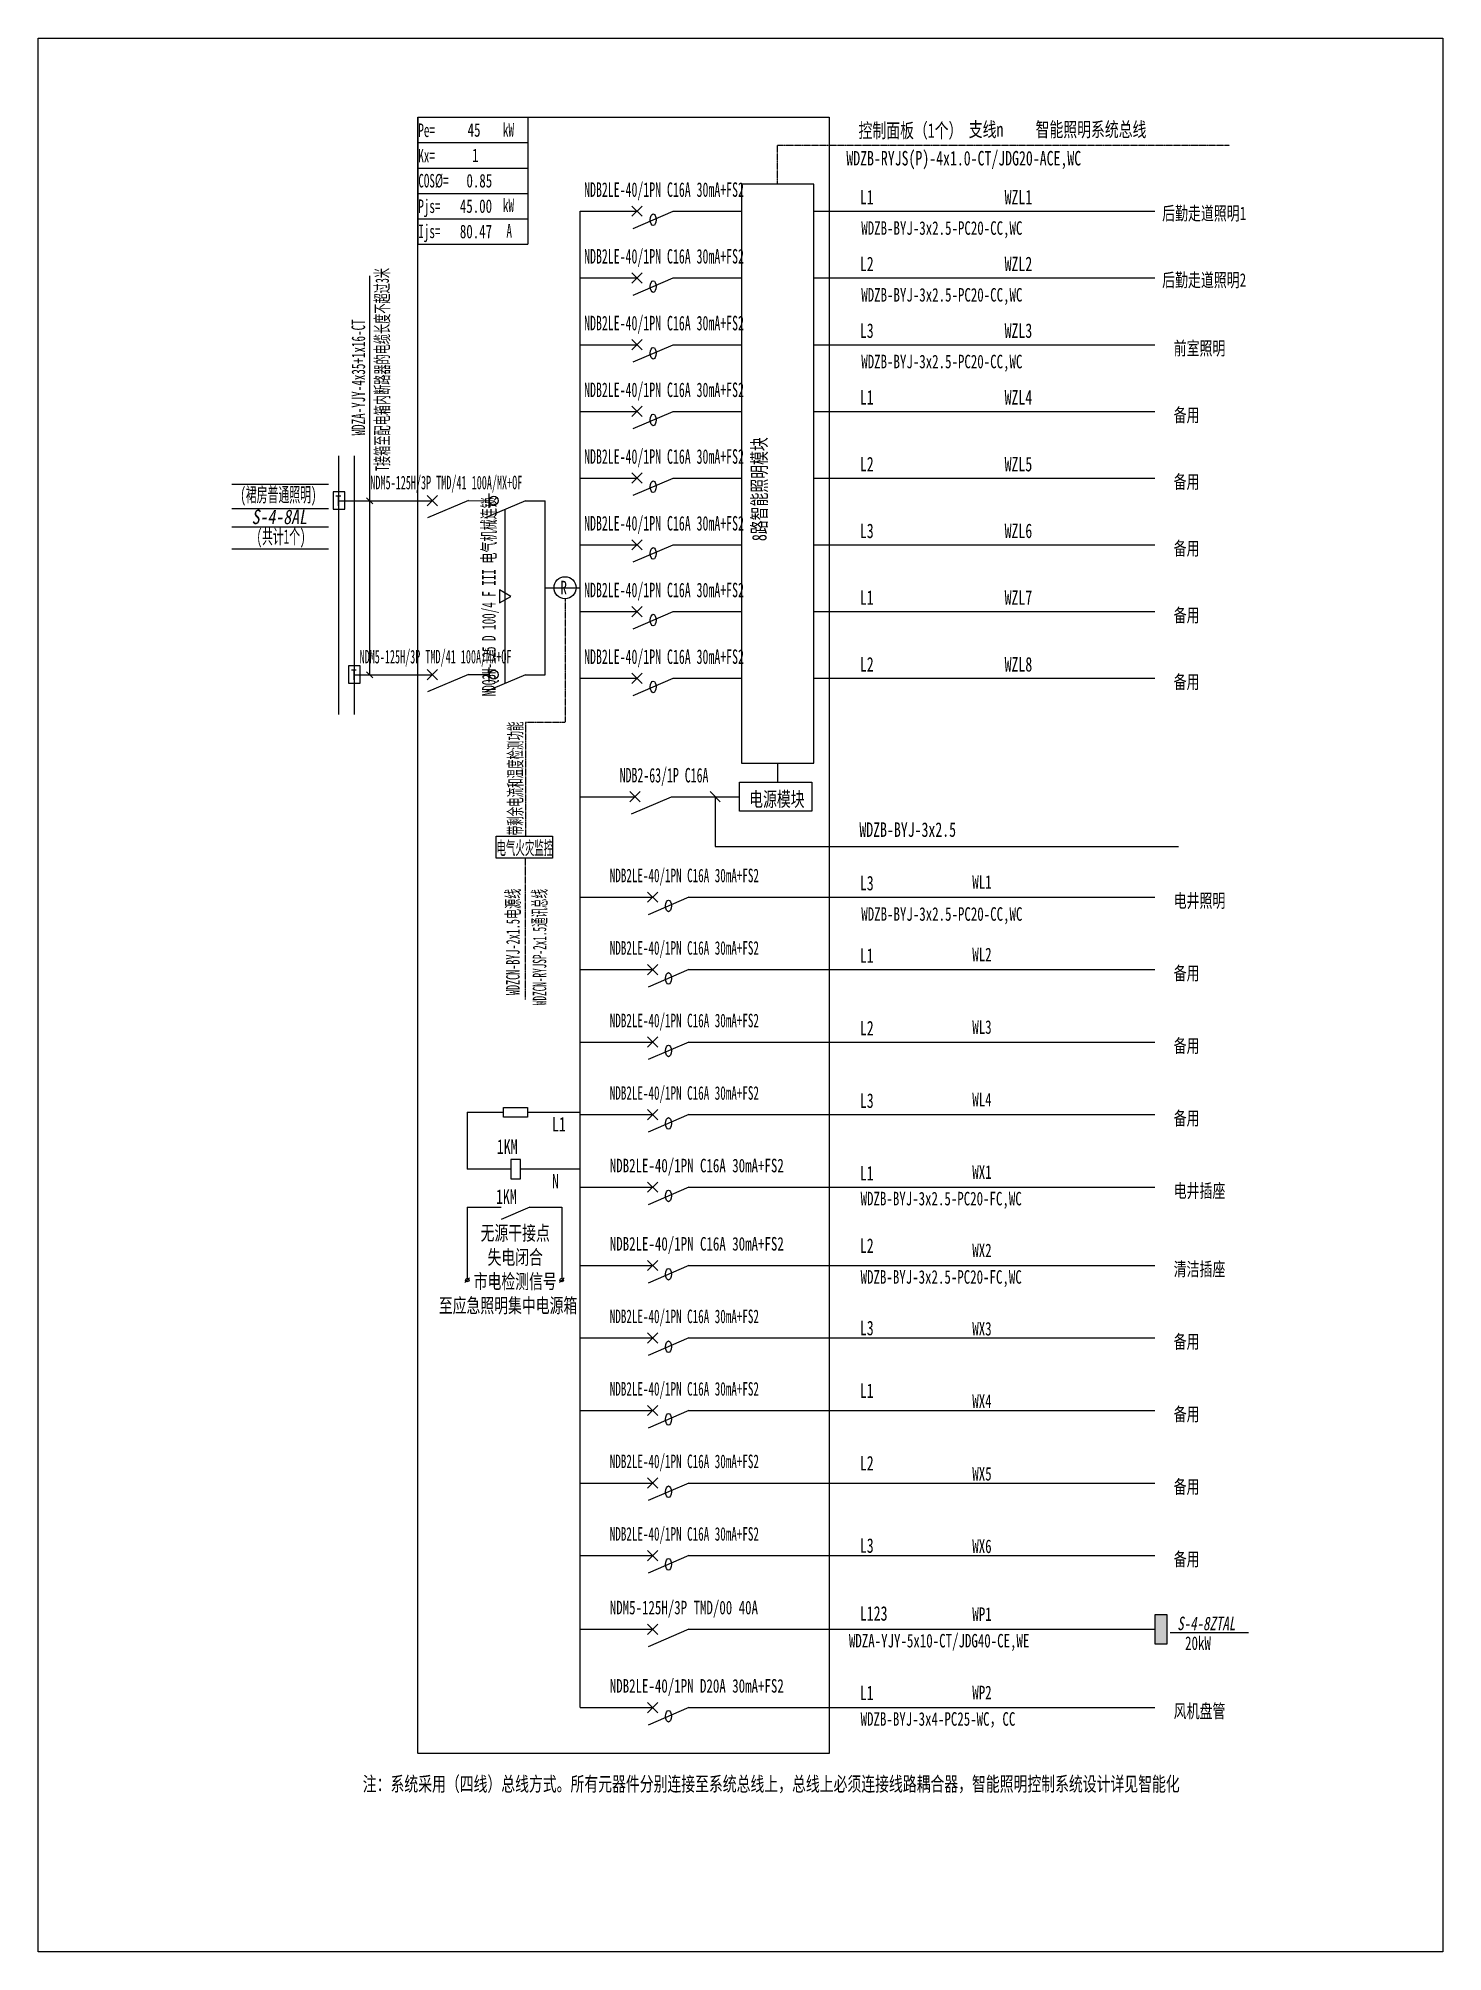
# Model space of a CAD drawing. Extents: x 246426 to 248346, y 310714 to 313330.
import ezdxf
from ezdxf.enums import TextEntityAlignment as Align

# ---------------------------------------------------------------- set-up
doc = ezdxf.new("R2010")
doc.units = 0
doc.header["$MEASUREMENT"] = 0
for name, pattern in [('DASH', [0.35, 0.25, -0.1]), ('DASHDOT', [1, 0.5, -0.25, 0, -0.25]), ('DASHDOT2', [0.5, 0.25, -0.125, 0, -0.125]), ('DASHDOTX2', [2, 1, -0.5, 0, -0.5]), ('DASHED', [0.75, 0.5, -0.25])]:
    doc.linetypes.add(name, pattern=pattern)
for name, color, linetype in [('D_E_Eqpm(强电设备)', 100, 'Continuous'), ('D_E_Eqpm（强电设备）', 100, 'Continuous'), ('D_E_Text(强电文字)', 51, 'Continuous'), ('D_E_Text（强电文字）', 51, 'Continuous'), ('D_E_Tray（强电普通桥架）', 51, 'Continuous'), ('D_E_Wire(强电线缆)', 10, 'Continuous'), ('D_E_WireEm（强电应急照明线缆）', 10, 'DASHED'), ('D_E_Wire（强电线缆）', 10, 'Continuous'), ('D_El_Eqpm（弱电设备）', 100, 'Continuous'), ('D_El_Text（弱电文字）', 51, 'Continuous'), ('DQ-漏电火灾', 80, 'Continuous'), ('DQ_Eqpm', 100, 'Continuous'), ('E_E_Eqpm（强电设备）', 100, 'Continuous'), ('E_E_Wire（强电线缆）', 10, 'Continuous'), ('FL04GGFW_E72-配电箱系统图-塔楼部分$0$D_E_Text（强电文字）', 51, 'Continuous'), ('FL09U293_E72-地下室配电箱系统图$0$D_E_Eqpm（强电设备）', 100, 'Continuous'), ('系统图', 220, 'Continuous')]:
    doc.layers.add(name, color=color, linetype=linetype)
doc.styles.add('FL04GGFW_E72-配电箱系统图-塔楼部分$0$电气', font='', dxfattribs={"width": 0.7})
doc.styles.add('电气', font='', dxfattribs={"width": 0.7})
doc.styles.add('电气箱', font='simhei.ttf', dxfattribs={"width": 0.8, "oblique": 10})
doc.styles.get('FL04GGFW_E72-配电箱系统图-塔楼部分$0$电气').set_extended_font_data('SimSun')
doc.styles.get('电气').set_extended_font_data('SimSun')

msp = doc.modelspace()

# ---------------------------------------------------------------- hatches: boundary and pattern name
at = {"layer": 'D_E_Eqpm（强电设备）'}
msp.add_hatch(color=51, dxfattribs=at).paths.add_polyline_path([(247952.9, 311175.2), (247969.5, 311175.2), (247969.5, 311135.6), (247952.9, 311135.6)])

# ---------------------------------------------------------------- linework, layer by layer
at = {"linetype": 'DASHED'}
for p, q in [((246945.1, 313222.5, 0), (247507.7, 313222.5, 0)), ((246945.1, 310985.5, 0), (246945.1, 313222.5, 0)), ((247507.7, 313222.5, 0), (247507.7, 310985.5, 0)), ((247507.7, 310985.5, 0), (246945.1, 310985.5, 0))]:
    msp.add_line(p, q, dxfattribs=at)
for p, q in [((246690.8, 312720.7, 0), (246823, 312720.7, 0)), ((246690.8, 312687.4, 0), (246823, 312687.4, 0)), ((246690.8, 312662.6, 0), (246823, 312662.6, 0)), ((246690.8, 312632.7, 0), (246823, 312632.7, 0))]:
    msp.add_line(p, q)
at = {"layer": 'D_E_Eqpm(强电设备)'}
for p, q in [((246957.7, 312691.3, 0), (246971.7, 312705.3, 0)), ((246971.7, 312691.3, 0), (246957.7, 312705.3, 0)), ((246957.7, 312453.3, 0), (246971.7, 312467.4, 0)), ((246971.7, 312453.3, 0), (246957.7, 312467.4, 0))]:
    msp.add_line(p, q, dxfattribs=at)
at = {"layer": 'D_E_Eqpm（强电设备）'}
for p, q in [((247486.6, 313131, 0), (247387.4, 313131, 0)), ((247387.4, 313131, 0), (247387.4, 312339.6, 0)), ((247486.6, 312339.6, 0), (247486.6, 313131, 0)), ((247092.4, 312698.3, 0), (247036.4, 312674.3, 0)), ((247042.8, 312688.4, 0), (247042.8, 312708.2, 0)), ((247072.1, 312567.3, 0), (247056.8, 312576.2, 0)), ((247056.8, 312576.2, 0), (247056.8, 312558.5, 0)), ((247056.8, 312558.5, 0), (247072.1, 312567.3, 0)), ((247092.4, 312460.4, 0), (247036.4, 312436.4, 0)), ((247042.8, 312450.4, 0), (247042.8, 312470.3, 0)), ((247387.4, 312339.6, 0), (247486.6, 312339.6, 0)), ((247384.9, 312313.3, 0), (247484, 312313.3, 0)), ((247384.9, 312273.7, 0), (247384.9, 312313.3, 0)), ((247484, 312313.3, 0), (247484, 312273.7, 0)), ((247484, 312273.7, 0), (247384.9, 312273.7, 0)), ((247259.2, 312149.3, 0), (247273.2, 312163.3, 0)), ((247273.2, 312149.3, 0), (247259.2, 312163.3, 0)), ((247315.8, 312156.3, 0), (247259.8, 312132.3, 0)), ((247259.2, 312050.2, 0), (247273.2, 312064.2, 0)), ((247273.2, 312050.2, 0), (247259.2, 312064.2, 0)), ((247315.8, 312057.2, 0), (247259.8, 312033.2, 0)), ((247259.2, 311951, 0), (247273.2, 311965.1, 0)), ((247273.2, 311951, 0), (247259.2, 311965.1, 0)), ((247315.8, 311958.1, 0), (247259.8, 311934.1, 0)), ((247062.1, 311868.9, 0), (247095.2, 311868.9, 0)), ((247062.1, 311855.7, 0), (247062.1, 311868.9, 0)), ((247095.2, 311855.7, 0), (247062.1, 311855.7, 0)), ((247095.2, 311868.9, 0), (247095.2, 311855.7, 0)), ((247259.2, 311851.9, 0), (247273.2, 311865.9, 0)), ((247273.2, 311851.9, 0), (247259.2, 311865.9, 0)), ((247315.8, 311858.9, 0), (247259.8, 311834.9, 0)), ((247085.3, 311797.8, 0), (247072, 311797.8, 0)), ((247072, 311797.8, 0), (247072, 311771.3, 0)), ((247085.3, 311771.3, 0), (247085.3, 311797.8, 0)), ((247072, 311771.3, 0), (247085.3, 311771.3, 0)), ((247259.2, 311752.8, 0), (247273.2, 311766.8, 0)), ((247273.2, 311752.8, 0), (247259.2, 311766.8, 0)), ((247315.8, 311759.8, 0), (247259.8, 311735.8, 0)), ((247098.2, 311732.5, 0), (247059.1, 311715.7, 0)), ((247259.2, 311645.7, 0), (247273.2, 311659.7, 0)), ((247273.2, 311645.7, 0), (247259.2, 311659.7, 0)), ((247315.8, 311652.7, 0), (247259.8, 311628.7, 0)), ((247009.5, 311629.6, 0), (247015.8, 311635.9, 0)), ((247138.7, 311629.6, 0), (247145, 311635.9, 0)), ((247259.2, 311546.6, 0), (247273.2, 311560.6, 0)), ((247273.2, 311546.6, 0), (247259.2, 311560.6, 0)), ((247315.8, 311553.6, 0), (247259.8, 311529.6, 0)), ((247259.2, 311447.4, 0), (247273.2, 311461.4, 0)), ((247273.2, 311447.4, 0), (247259.2, 311461.4, 0)), ((247315.8, 311454.4, 0), (247259.8, 311430.4, 0)), ((247259.2, 311348.3, 0), (247273.2, 311362.3, 0)), ((247273.2, 311348.3, 0), (247259.2, 311362.3, 0)), ((247315.8, 311355.3, 0), (247259.8, 311331.3, 0)), ((247259.2, 311249.1, 0), (247273.2, 311263.1, 0)), ((247273.2, 311249.1, 0), (247259.2, 311263.1, 0)), ((247315.8, 311256.1, 0), (247259.8, 311232.1, 0)), ((247259.2, 311148.4, 0), (247273.2, 311162.4, 0)), ((247273.2, 311148.4, 0), (247259.2, 311162.4, 0)), ((247315.8, 311155.4, 0), (247259.8, 311131.4, 0)), ((247259.2, 311041.3, 0), (247273.2, 311055.4, 0)), ((247273.2, 311041.3, 0), (247259.2, 311055.4, 0)), ((247315.8, 311048.3, 0), (247259.8, 311024.4, 0))]:
    msp.add_line(p, q, dxfattribs=at)
at = {"layer": 'D_E_Eqpm（强电设备）', "linetype": 'DASH'}
msp.add_line((247064.4, 312448.4, 0), (247064.4, 312686.3, 0), dxfattribs=at)
at = {"layer": 'D_E_Eqpm（强电设备）', "elevation": 0}
msp.add_lwpolyline([(247969.5, 311135.6), (247969.5, 311175.2), (247952.9, 311175.2), (247952.9, 311135.6)], close=True, dxfattribs=at)
at = {"layer": 'D_E_Eqpm（强电设备）'}
for centre, radius in [((247048.9, 312698.3, 0), 6.03), ((247048.9, 312460.4, 0), 6.03), ((247012.7, 311632.8, 0), 2.38), ((247141.8, 311632.8, 0), 2.38)]:
    msp.add_circle(centre, radius, dxfattribs=at)
for centre in [(247266.9, 313082.4, 0), (247266.9, 312991.1, 0), (247266.9, 312899.9, 0), (247266.9, 312808.7, 0), (247266.9, 312717.4, 0), (247266.9, 312626.2, 0), (247266.9, 312535, 0), (247266.9, 312443.8, 0), (247287.8, 312144.3, 0), (247287.8, 312045.2, 0), (247287.8, 311946.1, 0), (247287.8, 311846.9, 0), (247287.8, 311747.8, 0), (247287.8, 311640.7, 0), (247287.8, 311541.6, 0), (247287.8, 311442.4, 0), (247287.8, 311343.3, 0), (247287.8, 311244.1, 0), (247287.8, 311036.4, 0)]:
    msp.add_ellipse(centre, major_axis=(0, 7.98), ratio=0.500475, dxfattribs=at)
at = {"layer": 'D_E_Text(强电文字)', "color": 51}
for p, q in [((246879.2, 312460.4, 0), (246879.2, 313005.7, 0)), ((246875, 312702.4, 0), (246883.3, 312694.2, 0)), ((246875, 312464.5, 0), (246883.3, 312456.2, 0))]:
    msp.add_line(p, q, dxfattribs=at)
at = {"layer": 'D_E_Text（强电文字）'}
for p, q in [((246945.1, 313222.5, 0), (247095.5, 313222.5, 0)), ((246945.1, 313222.5, 0), (246945.1, 313049, 0)), ((247095.5, 313222.5, 0), (247095.5, 313049, 0)), ((246945.1, 313187.8, 0), (247095.5, 313187.8, 0)), ((246945.1, 313153.1, 0), (247095.5, 313153.1, 0)), ((246945.1, 313118.4, 0), (247095.5, 313118.4, 0)), ((246945.1, 313083.7, 0), (247095.5, 313083.7, 0)), ((246945.1, 313049, 0), (247095.5, 313049, 0)), ((248080.8, 311150.3, 0), (247973.8, 311150.3, 0))]:
    msp.add_line(p, q, dxfattribs=at)
at = {"layer": 'D_E_Wire(强电线缆)'}
for p, q in [((247167.1, 311048.3, 0), (247167.1, 313094.1, 0)), ((246837.2, 312405.8, 0), (246837.2, 312759.5, 0)), ((246837.2, 312698.3, 0), (246964.7, 312698.3, 0))]:
    msp.add_line(p, q, dxfattribs=at)
at = {"layer": 'D_E_Wire(强电线缆)', "color": 10}
for p, q in [((247167.1, 313094.1, 0), (247244.7, 313094.1, 0)), ((247294.3, 313094.1, 0), (247387.4, 313094.1, 0)), ((247486.6, 313094.1, 0), (247952.9, 313094.1, 0)), ((247167.1, 313002.9, 0), (247244.7, 313002.9, 0)), ((247294.3, 313002.9, 0), (247387.4, 313002.9, 0)), ((247486.6, 313002.9, 0), (247952.9, 313002.9, 0)), ((247167.1, 312911.6, 0), (247244.7, 312911.6, 0)), ((247294.3, 312911.6, 0), (247387.4, 312911.6, 0)), ((247486.6, 312911.6, 0), (247952.9, 312911.6, 0)), ((247167.1, 312820.4, 0), (247244.7, 312820.4, 0)), ((247294.3, 312820.4, 0), (247387.4, 312820.4, 0)), ((247486.6, 312820.4, 0), (247952.9, 312820.4, 0)), ((247167.1, 312729.2, 0), (247244.7, 312729.2, 0)), ((247294.3, 312729.2, 0), (247387.4, 312729.2, 0)), ((247486.6, 312729.2, 0), (247952.9, 312729.2, 0)), ((247167.1, 312637.9, 0), (247244.7, 312637.9, 0)), ((247294.3, 312637.9, 0), (247387.4, 312637.9, 0)), ((247486.6, 312637.9, 0), (247952.9, 312637.9, 0)), ((247167.1, 312546.7, 0), (247244.7, 312546.7, 0)), ((247294.3, 312546.7, 0), (247387.4, 312546.7, 0)), ((247486.6, 312546.7, 0), (247952.9, 312546.7, 0)), ((247167.1, 312455.5, 0), (247244.7, 312455.5, 0)), ((247294.3, 312455.5, 0), (247387.4, 312455.5, 0)), ((247486.6, 312455.5, 0), (247952.9, 312455.5, 0)), ((247167.1, 312293.5, 0), (247242.1, 312293.5, 0)), ((247291.7, 312293.5, 0), (247384.9, 312293.5, 0)), ((247315.8, 311858.9, 0), (247477.7, 311858.9, 0)), ((247477.7, 311858.9, 0), (247952.9, 311858.9, 0)), ((247315.8, 311553.6, 0), (247477.7, 311553.6, 0)), ((247477.7, 311553.6, 0), (247952.9, 311553.6, 0)), ((247315.8, 311454.4, 0), (247477.7, 311454.4, 0)), ((247477.7, 311454.4, 0), (247952.9, 311454.4, 0)), ((247315.8, 311355.3, 0), (247477.7, 311355.3, 0)), ((247477.7, 311355.3, 0), (247952.9, 311355.3, 0)), ((247315.8, 311256.1, 0), (247477.7, 311256.1, 0)), ((247477.7, 311256.1, 0), (247952.9, 311256.1, 0))]:
    msp.add_line(p, q, dxfattribs=at)
at = {"layer": 'D_E_Wire(强电线缆)', "linetype": 'DASH'}
for p, q in [((246858.4, 312405.8, 0), (246858.4, 312759.5, 0)), ((246858.4, 312460.4, 0), (246964.7, 312460.4, 0))]:
    msp.add_line(p, q, dxfattribs=at)
at = {"layer": 'D_E_WireEm（强电应急照明线缆）'}
msp.add_line((247042.8, 312460.4, 0), (247013.3, 312460.4, 0), dxfattribs=at)
at = {"layer": 'D_E_Wire（强电线缆）', "linetype": 'DASHDOT2'}
for p, q in [((247437, 313184.5, 0), (248054.8, 313184.5, 0)), ((247437, 313131, 0), (247437, 313184.5, 0))]:
    msp.add_line(p, q, dxfattribs=at)
at = {"layer": 'D_E_Wire（强电线缆）'}
for p, q in [((247014.1, 312698.7, 0), (247042.8, 312698.3, 0)), ((247092.4, 312698.3, 0), (247119.2, 312698.3, 0)), ((247119.2, 312460.4, 0), (247119.2, 312698.3, 0)), ((247119.2, 312579.3, 0), (247167.1, 312579.3, 0)), ((247092.4, 312460.4, 0), (247119.2, 312460.4, 0)), ((247167.1, 312156.3, 0), (247266.2, 312156.3, 0)), ((247315.8, 312156.3, 0), (247952.9, 312156.3, 0)), ((247167.1, 312057.2, 0), (247266.2, 312057.2, 0)), ((247315.8, 312057.2, 0), (247952.9, 312057.2, 0)), ((247167.1, 311958.1, 0), (247266.2, 311958.1, 0)), ((247315.8, 311958.1, 0), (247952.9, 311958.1, 0)), ((247167.1, 311858.9, 0), (247266.2, 311858.9, 0)), ((247167.1, 311759.8, 0), (247266.2, 311759.8, 0)), ((247315.8, 311759.8, 0), (247952.9, 311759.8, 0)), ((247167.1, 311652.7, 0), (247266.2, 311652.7, 0)), ((247315.8, 311652.7, 0), (247952.9, 311652.7, 0)), ((247167.1, 311553.6, 0), (247266.2, 311553.6, 0)), ((247167.1, 311454.4, 0), (247266.2, 311454.4, 0)), ((247167.1, 311355.3, 0), (247266.2, 311355.3, 0)), ((247167.1, 311256.1, 0), (247266.2, 311256.1, 0)), ((247167.1, 311155.4, 0), (247266.2, 311155.4, 0)), ((247315.8, 311155.4, 0), (247952.9, 311155.4, 0)), ((247167.1, 311048.3, 0), (247266.2, 311048.3, 0)), ((247315.8, 311048.3, 0), (247952.9, 311048.3, 0))]:
    msp.add_line(p, q, dxfattribs=at)
at = {"layer": 'D_E_Wire（强电线缆）', "ltscale": 3.5}
for p, q in [((247012.7, 311862.3, 0), (247062.1, 311862.3, 0)), ((247012.7, 311862.3, 0), (247012.7, 311784.5, 0)), ((247095.2, 311862.3, 0), (247167.1, 311862.3, 0)), ((247072, 311784.5, 0), (247012.7, 311784.5, 0)), ((247167.1, 311784.5, 0), (247085.3, 311784.5, 0)), ((247012.7, 311732.5, 0), (247059.1, 311732.5, 0)), ((247012.7, 311732.5, 0), (247012.7, 311635.2, 0)), ((247098.2, 311732.5, 0), (247141.8, 311732.5, 0)), ((247141.8, 311732.5, 0), (247141.8, 311635.2, 0))]:
    msp.add_line(p, q, dxfattribs=at)
at = {"layer": 'D_El_Eqpm（弱电设备）', "color": 3}
for p, q in [((247052.1, 312239.8, 0), (247129.2, 312239.8, 0)), ((247052.1, 312209.5, 0), (247052.1, 312239.8, 0)), ((247129.2, 312239.8, 0), (247129.2, 312209.5, 0)), ((247129.2, 312209.5, 0), (247052.1, 312209.5, 0)), ((247129.2, 312209.5, 0), (247052.1, 312209.5, 0))]:
    msp.add_line(p, q, dxfattribs=at)
at = {"layer": 'DQ-漏电火灾', "linetype": 'DASHDOT', "ltscale": 0.5}
for p, q in [((247146.4, 312564.2, 0), (247146.4, 312395.3, 0)), ((247092.3, 312395.3, 0), (247092.3, 312239.8, 0)), ((247092.3, 312395.3, 0), (247146.4, 312395.3, 0)), ((247092.3, 312016.4, 0), (247092.3, 312209.5, 0))]:
    msp.add_line(p, q, dxfattribs=at)
at = {"layer": 'DQ-漏电火灾', "color": 3}
msp.add_circle((247146.4, 312579.3, 0), 15.1, dxfattribs=at)
at = {"layer": 'DQ_Eqpm'}
for p, q in [((246845.1, 312710.4, 0), (246829.3, 312710.4, 0)), ((246829.3, 312710.4, 0), (246829.3, 312686.6, 0)), ((246845.1, 312686.6, 0), (246845.1, 312710.4, 0)), ((246829.3, 312686.6, 0), (246845.1, 312686.6, 0)), ((246866.3, 312472.5, 0), (246850.4, 312472.5, 0)), ((246850.4, 312472.5, 0), (246850.4, 312448.7, 0)), ((246866.3, 312448.7, 0), (246866.3, 312472.5, 0)), ((246850.4, 312448.7, 0), (246866.3, 312448.7, 0))]:
    msp.add_line(p, q, dxfattribs=at)
at = {"layer": 'E_E_Eqpm（强电设备）', "color": 100}
for p, q in [((247237.7, 313087.1, 0), (247251.7, 313101.1, 0)), ((247251.7, 313087.1, 0), (247237.7, 313101.1, 0)), ((247239.6, 313070.6, 0), (247294.3, 313094.1, 0)), ((247237.7, 312995.8, 0), (247251.7, 313009.9, 0)), ((247251.7, 312995.8, 0), (247237.7, 313009.9, 0)), ((247239.6, 312979.4, 0), (247294.3, 313002.9, 0)), ((247237.7, 312904.6, 0), (247251.7, 312918.6, 0)), ((247251.7, 312904.6, 0), (247237.7, 312918.6, 0)), ((247239.6, 312888.2, 0), (247294.3, 312911.6, 0)), ((247237.7, 312813.4, 0), (247251.7, 312827.4, 0)), ((247251.7, 312813.4, 0), (247237.7, 312827.4, 0)), ((247239.6, 312797, 0), (247294.3, 312820.4, 0)), ((247237.7, 312722.2, 0), (247251.7, 312736.2, 0)), ((247251.7, 312722.2, 0), (247237.7, 312736.2, 0)), ((247239.6, 312705.7, 0), (247294.3, 312729.2, 0)), ((247237.7, 312630.9, 0), (247251.7, 312644.9, 0)), ((247251.7, 312630.9, 0), (247237.7, 312644.9, 0)), ((247239.6, 312614.5, 0), (247294.3, 312637.9, 0)), ((247237.7, 312539.7, 0), (247251.7, 312553.7, 0)), ((247251.7, 312539.7, 0), (247237.7, 312553.7, 0)), ((247239.6, 312523.3, 0), (247294.3, 312546.7, 0)), ((247237.7, 312448.5, 0), (247251.7, 312462.5, 0)), ((247251.7, 312448.5, 0), (247237.7, 312462.5, 0)), ((247239.6, 312432, 0), (247294.3, 312455.5, 0)), ((247235.1, 312286.5, 0), (247249.1, 312300.5, 0)), ((247249.1, 312286.5, 0), (247235.1, 312300.5, 0)), ((247237, 312270.1, 0), (247291.7, 312293.5, 0))]:
    msp.add_line(p, q, dxfattribs=at)
at = {"layer": 'E_E_Wire（强电线缆）'}
msp.add_line((247437, 312339.6, 0), (247437, 312313.3, 0), dxfattribs=at)
at = {"layer": 'FL04GGFW_E72-配电箱系统图-塔楼部分$0$D_E_Text（强电文字）'}
for p, q in [((247358.6, 312286.5, 0), (247344.6, 312300.5, 0)), ((247351.6, 312293.5, 0), (247351.6, 312225.6, 0)), ((247351.6, 312225.6, 0), (247985.1, 312225.6, 0))]:
    msp.add_line(p, q, dxfattribs=at)
at = {"layer": 'FL09U293_E72-地下室配电箱系统图$0$D_E_Eqpm（强电设备）'}
for p, q in [((247014.1, 312698.7, 0), (246958.3, 312674.7, 0)), ((247014.1, 312460.7, 0), (246958.3, 312436.8, 0))]:
    msp.add_line(p, q, dxfattribs=at)
at = {"layer": '系统图', "ltscale": 9973.992009}
msp.add_lwpolyline([(246426, 313330.5), (248346.5, 313330.5), (248346.5, 310714.5), (246426, 310714.5)], close=True, dxfattribs=at)

# ---------------------------------------------------------------- texts
at = {"layer": 'D_E_Text(强电文字)', "style": 'FL04GGFW_E72-配电箱系统图-塔楼部分$0$电气', "width": 0.6}
for s, p in [('NDB2LE-40/1PN C16A 30mA+FS2', (247281.7, 313113.7, 0)), ('NDB2LE-40/1PN C16A 30mA+FS2', (247281.7, 313022.5, 0)), ('NDB2LE-40/1PN C16A 30mA+FS2', (247281.7, 312931.2, 0)), ('NDB2LE-40/1PN C16A 30mA+FS2', (247281.7, 312840, 0)), ('NDB2LE-40/1PN C16A 30mA+FS2', (247281.7, 312748.8, 0)), ('NDB2LE-40/1PN C16A 30mA+FS2', (247281.7, 312657.5, 0)), ('NDB2LE-40/1PN C16A 30mA+FS2', (247281.7, 312566.3, 0)), ('NDB2LE-40/1PN C16A 30mA+FS2', (247281.7, 312475.1, 0)), ('NDB2-63/1P C16A', (247281.7, 312313.1, 0))]:
    msp.add_text(s, height=19.829, dxfattribs=at).set_placement(p, align=Align.CENTER)
at = {"layer": 'D_E_Text(强电文字)', "color": 51, "style": 'FL04GGFW_E72-配电箱系统图-塔楼部分$0$电气', "width": 0.7}
for s, p in [('L1', (247549.5, 313103.4, 0)), ('L2', (247549.5, 313012.1, 0)), ('L3', (247549.5, 312920.9, 0)), ('L1', (247549.5, 312829.7, 0)), ('L2', (247549.5, 312738.4, 0)), ('L3', (247549.5, 312647.2, 0)), ('L1', (247549.5, 312556, 0)), ('L2', (247549.5, 312464.7, 0)), ('L3', (247549.5, 312165.6, 0)), ('L1', (247549.5, 312066.5, 0)), ('L2', (247549.5, 311967.3, 0)), ('L3', (247549.5, 311868.2, 0)), ('L1', (247549.5, 311769, 0)), ('L2', (247549.5, 311669.9, 0)), ('L3', (247549.5, 311557.3, 0)), ('L1', (247549.5, 311471.6, 0)), ('L2', (247549.5, 311372.5, 0)), ('L3', (247549.5, 311259.9, 0)), ('L123', (247549.5, 311167.1, 0)), ('L1', (247549.5, 311058.5, 0))]:
    msp.add_text(s, height=19.83, dxfattribs=at).set_placement(p)
at = {"layer": 'D_E_Text(强电文字)', "style": 'FL04GGFW_E72-配电箱系统图-塔楼部分$0$电气', "width": 0.7}
for s, height, p in [('WZL1', 19.83, (247747.4, 313103.4, 0)), ('WDZB-BYJ-3x2.5-PC20-CC,WC', 18.507, (247551.4, 313061.8, 0)), ('WZL2', 19.83, (247747.4, 313012.1, 0)), ('WDZB-BYJ-3x2.5-PC20-CC,WC', 18.507, (247551.4, 312970.5, 0)), ('WZL3', 19.83, (247747.4, 312920.9, 0)), ('WDZB-BYJ-3x2.5-PC20-CC,WC', 18.507, (247551.4, 312879.3, 0)), ('WZL4', 19.83, (247747.4, 312829.7, 0)), ('WZL5', 19.83, (247747.4, 312738.4, 0)), ('WZL6', 19.83, (247747.4, 312647.2, 0)), ('WZL7', 19.83, (247747.4, 312556, 0)), ('WZL8', 19.83, (247747.4, 312464.7, 0)), ('WDZB-BYJ-3x2.5', 19.829, (247548.8, 312238.7, 0)), ('WDZB-BYJ-3x2.5-PC20-CC,WC', 18.507, (247551.4, 312124, 0)), ('注：系统采用（四线）总线方式。所有元器件分别连接至系统总线上，总线上必须连接线路耦合器，智能照明控制系统设计详见智能化', 19.829, (246869.8, 310934, 0))]:
    msp.add_text(s, height=height, dxfattribs=at).set_placement(p)
at = {"layer": 'D_E_Text(强电文字)', "color": 51, "style": '电气'}
for s, width, p in [('T接箱至配电箱内断路器的电缆长度不超过3米', 0.55, (246905.5, 312738.8, 0)), ('WDZA-YJY-4x35+1x16-CT', 0.6, (246872.9, 312787.5, 0))]:
    msp.add_text(s, height=18.507, rotation=90, dxfattribs=dict(at, width=width)).set_placement(p)
at = {"layer": 'D_E_Text（强电文字）', "linetype": 'Continuous', "style": '电气', "width": 0.6}
for s, height, p in [('Pe=', 18.51, (246945.7, 313195.5, 0)), ('kW', 18.51, (247061.4, 313196.1, 0)), ('Kx=', 18.51, (246945.7, 313160.7, 0)), ('COS%%C=', 18.51, (246945.7, 313126.5, 0)), ('Pjs=', 18.51, (246945.7, 313091.6, 0)), ('kW', 18.51, (247061.4, 313092.8, 0)), ('Ijs=', 18.51, (246945.7, 313057.3, 0)), ('A', 18.5, (247066.2, 313058.1, 0))]:
    msp.add_text(s, height=height, dxfattribs=at).set_placement(p)
at = {"layer": 'D_E_Text（强电文字）', "style": '电气'}
for s, height, width, p in [('45', 18.51, 0.7, (247013.1, 313195.9, 0)), ('1', 18.5, 0.7, (247019.2, 313161.2, 0)), (' 0.85', 18.51, 0.7, (247002.7, 313126.5, 0)), ('后勤走道照明1', 18.51, 0.7, (247962.8, 313081.9, 0)), ('后勤走道照明2', 18.51, 0.7, (247962.8, 312990.7, 0)), ('前室照明', 18.51, 0.7, (247978.6, 312897.4, 0)), ('备用', 18.51, 0.7, (247978.6, 312806.2, 0)), ('备用', 18.51, 0.7, (247978.6, 312715, 0)), ('备用', 18.51, 0.7, (247978.6, 312623.8, 0)), ('备用', 18.51, 0.7, (247978.6, 312532.5, 0)), ('备用', 18.51, 0.7, (247978.6, 312441.3, 0)), ('电源模块', 19.83, 0.7, (247398.1, 312280.3, 0)), ('NDB2LE-40/1PN C16A 30mA+FS2', 18.507, 0.6, (247207.5, 312176.7, 0)), ('WL1', 18.51, 0.7, (247703.2, 312167.7, 0)), ('电井照明', 18.51, 0.7, (247978.6, 312142.2, 0)), ('NDB2LE-40/1PN C16A 30mA+FS2', 18.507, 0.6, (247207.5, 312077.6, 0)), ('WL2', 18.51, 0.7, (247703.2, 312068.6, 0)), ('备用', 18.51, 0.7, (247978.6, 312043, 0)), ('NDB2LE-40/1PN C16A 30mA+FS2', 18.507, 0.6, (247207.5, 311978.4, 0)), ('WL3', 18.51, 0.7, (247703.2, 311969.4, 0)), ('备用', 18.51, 0.7, (247978.6, 311943.9, 0)), ('NDB2LE-40/1PN C16A 30mA+FS2', 18.507, 0.6, (247207.5, 311879.3, 0)), ('WL4', 18.51, 0.7, (247703.2, 311870.3, 0)), ('备用', 18.51, 0.7, (247978.6, 311844.7, 0)), ('NDB2LE-40/1PN C16A 30mA+FS2', 18.507, 0.7, (247207.5, 311780.1, 0)), ('WX1', 18.51, 0.7, (247703.2, 311771.1, 0)), ('WDZB-BYJ-3x2.5-PC20-FC,WC', 18.507, 0.7, (247550.5, 311734.9, 0)), ('电井插座', 18.51, 0.7, (247978.6, 311745.6, 0)), ('NDB2LE-40/1PN C16A 30mA+FS2', 18.507, 0.7, (247207.5, 311673.1, 0)), ('WX2', 18.51, 0.7, (247703.2, 311664.1, 0)), ('WDZB-BYJ-3x2.5-PC20-FC,WC', 18.507, 0.7, (247550.5, 311627.8, 0)), ('清洁插座', 18.51, 0.7, (247978.6, 311638.5, 0)), ('NDB2LE-40/1PN C16A 30mA+FS2', 18.507, 0.6, (247207.5, 311573.9, 0)), ('WX3', 18.51, 0.7, (247703.2, 311557, 0)), ('备用', 18.51, 0.7, (247978.6, 311539.4, 0)), ('NDB2LE-40/1PN C16A 30mA+FS2', 18.507, 0.6, (247207.5, 311474.8, 0)), ('WX4', 18.51, 0.7, (247703.2, 311457.9, 0)), ('备用', 18.51, 0.7, (247978.6, 311440.2, 0)), ('NDB2LE-40/1PN C16A 30mA+FS2', 18.507, 0.6, (247207.5, 311375.7, 0)), ('WX5', 18.51, 0.7, (247703.2, 311358.7, 0)), ('备用', 18.51, 0.7, (247978.6, 311341.1, 0)), ('NDB2LE-40/1PN C16A 30mA+FS2', 18.507, 0.6, (247207.5, 311276.5, 0)), ('WX6', 18.51, 0.7, (247703.2, 311259.6, 0)), ('备用', 18.51, 0.7, (247978.6, 311242, 0)), ('NDM5-125H/3P TMD/00 40A', 18.507, 0.7, (247207.5, 311175.8, 0)), ('WP1', 18.51, 0.7, (247703.2, 311166.8, 0)), ('WDZA-YJY-5x10-CT/JDG40-CE,WE', 18.507, 0.7, (247534.5, 311130.5, 0)), ('20kW', 18.51, 0.7, (247994.2, 311127.1, 0)), ('NDB2LE-40/1PN D20A 30mA+FS2', 18.507, 0.7, (247207.5, 311068.7, 0)), ('WP2', 18.51, 0.7, (247703.2, 311059.7, 0)), ('风机盘管', 18.51, 0.7, (247978.6, 311034.2, 0)), ('WDZB-BYJ-3x4-PC25-WC，CC', 18.507, 0.7, (247550.5, 311023.5, 0))]:
    msp.add_text(s, height=height, dxfattribs=dict(at, width=width)).set_placement(p)
at = {"layer": 'D_E_Text（强电文字）', "color": 200, "style": '电气', "width": 0.7}
for s, p in [('45.00', (247002.5, 313091.8, 0)), ('80.47', (247002.5, 313057.1, 0))]:
    msp.add_text(s, height=18.51, dxfattribs=at).set_placement(p)
at = {"layer": 'D_E_Text（强电文字）', "style": '电气'}
for s, height, width, p in [('(裙房普通照明)', 19.83, 0.55, (246754.4, 312705.4, 0)), ('NDM5-125H/3P TMD/41 100A/MX+OF', 18.507, 0.55, (246984, 312721.6, 0)), ('(共计1个)', 19.83, 0.55, (246758, 312648.1, 0)), ('NDM5-125H/3P TMD/41 100A/MX+OF', 18.507, 0.55, (246969.2, 312483.6, 0)), ('电气火灾监控', 18.51, 0.5, (247091.4, 312224, 0))]:
    msp.add_text(s, height=height, dxfattribs=dict(at, width=width)).set_placement(p, align=Align.MIDDLE)
at = {"layer": 'D_E_Text（强电文字）', "style": '电气', "width": 0.6}
msp.add_text('NDQ3H-125 D 100/4 F III 电气机械连锁', height=18.507, rotation=90, dxfattribs=at).set_placement((247043, 312567.1, 0), align=Align.MIDDLE)
at = {"layer": 'D_E_Text（强电文字）', "style": '电气箱', "oblique": 10, "width": 0.8}
msp.add_text('S-4-8AL', height=19.83, dxfattribs=at).set_placement((246755.6, 312676.2, 0), align=Align.MIDDLE)
at = {"layer": 'D_E_Text（强电文字）', "color": 51, "style": '电气', "width": 0.7}
for s, height, p in [('L1', 19.83, (247128.5, 311835.9, 0)), ('1KM', 19.83, (247053.1, 311805.3, 0)), ('N', 19.8, (247128.5, 311758.1, 0)), ('1KM', 19.83, (247051.9, 311736.9, 0))]:
    msp.add_text(s, height=height, dxfattribs=at).set_placement(p)
for s, p in [('无源干接点', (247078.2, 311697.1, 0)), ('失电闭合', (247078.2, 311664, 0)), ('市电检测信号', (247078.2, 311631, 0)), ('至应急照明集中电源箱', (247068.4, 311598, 0))]:
    msp.add_text(s, height=19.83, dxfattribs=at).set_placement(p, align=Align.MIDDLE_CENTER)
at = {"layer": 'D_E_Tray（强电普通桥架）', "linetype": 'DASHDOTX2', "style": '电气箱', "oblique": 10, "width": 0.7}
msp.add_text('S-4-8ZTAL', height=18.51, dxfattribs=at).set_placement((247983.5, 311154.1, 0))
at = {"layer": 'D_El_Text（弱电文字）', "color": 1, "style": '电气', "width": 0.5}
msp.add_text('带剩余电流和温度检测功能', height=18.507, rotation=90, dxfattribs=at).set_placement((247087.6, 312240.9, 0))
at = {"layer": 'D_El_Text（弱电文字）', "style": '电气'}
for s, width, p in [('WDZCN-BYJ-2x1.5电源线', 0.55, (247084.3, 312022.4, 0)), ('WDZCN-RYJSP-2x1.5通讯总线', 0.5, (247120.7, 312008.6, 0))]:
    msp.add_text(s, height=18.507, rotation=90, dxfattribs=dict(at, width=width)).set_placement(p)
at = {"layer": 'DQ-漏电火灾', "color": 50, "style": '电气', "width": 0.7}
msp.add_text('R', height=18.5, dxfattribs=at).set_placement((247140.1, 312570.3, 0))
at = {"layer": 'DQ_Eqpm', "color": 51, "style": '电气', "width": 0.8}
for p in [(246832.4, 312691.1, 0), (246853.5, 312453.1, 0)]:
    msp.add_text('T', height=14.5, dxfattribs=at).set_placement(p)
at = {"layer": 'FL04GGFW_E72-配电箱系统图-塔楼部分$0$D_E_Text（强电文字）', "style": 'FL04GGFW_E72-配电箱系统图-塔楼部分$0$电气', "width": 0.7}
for s, height, p in [('控制面板（1个）', 19.83, (247547.7, 313194.5, 0)), ('支线n', 19.83, (247698.4, 313195.9, 0)), ('智能照明系统总线', 19.83, (247789.8, 313195.9, 0)), ('WDZB-RYJS(P)-4x1.0-CT/JDG20-ACE,WC', 19.829, (247531, 313156.6, 0))]:
    msp.add_text(s, height=height, dxfattribs=at).set_placement(p)
msp.add_text('8路智能照明模块', height=19.83, rotation=90, dxfattribs=at).set_placement((247421.8, 312643.1, 0))

doc.saveas('drawing.dxf')
